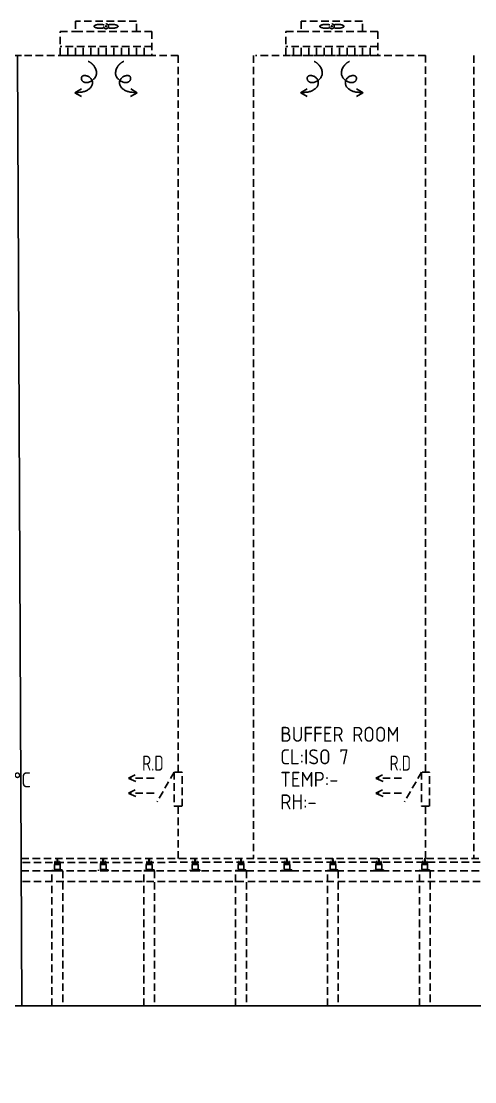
# Model space of a CAD drawing. Extents: x 41366 to 43339, y 84937 to 85507.
# Drawn here: x 41587.6 to 41663.2, y 85172.1 to 85348.7 of the extents above; entities that cross this region are included whole.
import ezdxf
from ezdxf.enums import TextEntityAlignment as Align

# ---------------------------------------------------------------- set-up
doc = ezdxf.new("R2010")
doc.units = 0
doc.header["$LTSCALE"] = 10
doc.linetypes.add('HIDDEN2', pattern=[0.1875, 0.125, -0.0625])
for name, color, linetype in [('A-DETL-01', 1, 'Continuous'), ('M-CEQPM-MAU', 22, 'Continuous'), ('M-EQPM-TXT', 4, 'Continuous'), ('M-HVAC-CMDUCT', 150, 'Continuous'), ('M-HVAC-DAPR', 2, 'Continuous'), ('U-EX-TXT', 4, 'Continuous')]:
    doc.layers.add(name, color=color, linetype=linetype)
doc.styles.add('AA-TXT', font='isocp.shx', dxfattribs={"bigfont": 'chineset.shx'})

msp = doc.modelspace()

# ---------------------------------------------------------------- linework, layer by layer
at = {"layer": 'A-DETL-01', "linetype": 'Continuous'}
msp.add_lwpolyline([(41859.106, 85184.775), (41859.106, 84972.344), (41481.917, 84972.344), (41481.917, 85184.775), (41859.106, 85184.775)], dxfattribs=at)
at = {"layer": 'M-CEQPM-MAU', "color": 252, "linetype": 'HIDDEN2'}
for p, q in [((41596.659, 85348.735), (41596.659, 85347.035)), ((41606.859, 85348.735), (41596.659, 85348.735)), ((41606.859, 85347.035), (41606.859, 85348.735)), ((41634.273, 85348.735), (41634.273, 85347.035)), ((41644.473, 85348.735), (41634.273, 85348.735)), ((41644.473, 85347.035), (41644.473, 85348.735)), ((41594.109, 85347.035), (41596.659, 85347.035)), ((41594.109, 85343.035), (41594.109, 85347.035)), ((41596.659, 85347.035), (41606.859, 85347.035)), ((41609.409, 85347.035), (41606.859, 85347.035)), ((41609.409, 85347.035), (41609.409, 85343.035)), ((41631.723, 85347.035), (41634.273, 85347.035)), ((41631.723, 85343.035), (41631.723, 85347.035)), ((41634.273, 85347.035), (41644.473, 85347.035)), ((41647.023, 85347.035), (41644.473, 85347.035)), ((41647.023, 85347.035), (41647.023, 85343.035)), ((41609.409, 85344.535), (41594.109, 85344.535)), ((41595.384, 85343.035), (41595.384, 85344.535)), ((41596.659, 85343.035), (41596.659, 85344.535)), ((41597.934, 85343.035), (41597.934, 85344.535)), ((41599.209, 85343.035), (41599.209, 85344.535)), ((41600.484, 85343.035), (41600.484, 85344.535)), ((41601.759, 85343.035), (41601.759, 85344.535)), ((41603.034, 85343.035), (41603.034, 85344.535)), ((41604.309, 85343.035), (41604.309, 85344.535)), ((41605.584, 85343.035), (41605.584, 85344.535)), ((41606.859, 85343.035), (41606.859, 85344.535)), ((41608.134, 85343.035), (41608.134, 85344.535)), ((41647.023, 85344.535), (41631.723, 85344.535)), ((41632.998, 85343.035), (41632.998, 85344.535)), ((41634.273, 85343.035), (41634.273, 85344.535)), ((41635.548, 85343.035), (41635.548, 85344.535)), ((41636.823, 85343.035), (41636.823, 85344.535)), ((41638.098, 85343.035), (41638.098, 85344.535)), ((41639.373, 85343.035), (41639.373, 85344.535)), ((41640.648, 85343.035), (41640.648, 85344.535)), ((41641.923, 85343.035), (41641.923, 85344.535)), ((41643.198, 85343.035), (41643.198, 85344.535)), ((41644.473, 85343.035), (41644.473, 85344.535)), ((41645.748, 85343.035), (41645.748, 85344.535)), ((41613.781, 85343.035), (41587.035, 85343.035)), ((41609.409, 85343.035), (41594.109, 85343.035)), ((41613.781, 85343.035), (41613.781, 85223.721)), ((41626.329, 85343.035), (41626.333, 85209.326)), ((41654.992, 85343.035), (41626.638, 85343.035)), ((41647.023, 85343.035), (41631.723, 85343.035)), ((41654.992, 85223.721), (41654.992, 85343.035)), ((41663.034, 85343.035), (41663.037, 85209.326)), ((41613.781, 85218.018), (41613.781, 85209.334)), ((41654.992, 85218.018), (41654.992, 85209.334)), ((41587.64, 85209.317), (41859.106, 85209.375)), ((41859.106, 85208.738), (41587.643, 85208.68)), ((41593.171, 85208.341), (41593.171, 85207.495)), ((41594.131, 85208.341), (41593.171, 85208.341)), ((41594.092, 85208.476), (41593.21, 85208.476)), ((41593.21, 85208.341), (41593.21, 85208.476)), ((41593.235, 85208.803), (41593.317, 85208.803)), ((41593.235, 85208.803), (41593.235, 85208.476)), ((41593.317, 85208.803), (41593.317, 85208.737)), ((41593.599, 85208.737), (41593.317, 85208.737)), ((41593.651, 85209.375), (41593.549, 85208.737)), ((41593.603, 85208.803), (41593.586, 85208.476)), ((41593.699, 85208.803), (41593.603, 85208.803)), ((41593.651, 85209.375), (41593.753, 85208.737)), ((41593.699, 85208.803), (41593.716, 85208.476)), ((41593.985, 85208.737), (41593.703, 85208.737)), ((41593.985, 85208.803), (41593.985, 85208.737)), ((41594.067, 85208.803), (41593.985, 85208.803)), ((41594.067, 85208.803), (41594.067, 85208.476)), ((41594.092, 85208.341), (41594.092, 85208.476)), ((41594.131, 85208.341), (41594.131, 85207.495)), ((41600.821, 85208.341), (41600.821, 85207.495)), ((41601.781, 85208.341), (41600.821, 85208.341)), ((41601.742, 85208.476), (41600.86, 85208.476)), ((41600.86, 85208.341), (41600.86, 85208.476)), ((41600.885, 85208.803), (41600.967, 85208.803)), ((41600.885, 85208.803), (41600.885, 85208.476)), ((41600.967, 85208.803), (41600.967, 85208.737)), ((41601.249, 85208.737), (41600.967, 85208.737)), ((41601.301, 85209.375), (41601.199, 85208.737)), ((41601.253, 85208.803), (41601.236, 85208.476)), ((41601.349, 85208.803), (41601.253, 85208.803)), ((41601.301, 85209.375), (41601.403, 85208.737)), ((41601.349, 85208.803), (41601.366, 85208.476)), ((41601.635, 85208.737), (41601.353, 85208.737)), ((41601.635, 85208.803), (41601.635, 85208.737)), ((41601.717, 85208.803), (41601.635, 85208.803)), ((41601.717, 85208.803), (41601.717, 85208.476)), ((41601.742, 85208.341), (41601.742, 85208.476)), ((41601.781, 85208.341), (41601.781, 85207.495)), ((41608.471, 85208.341), (41608.471, 85207.495)), ((41609.431, 85208.341), (41608.471, 85208.341)), ((41609.392, 85208.476), (41608.51, 85208.476)), ((41608.51, 85208.341), (41608.51, 85208.476)), ((41608.535, 85208.803), (41608.617, 85208.803)), ((41608.535, 85208.803), (41608.535, 85208.476)), ((41608.617, 85208.803), (41608.617, 85208.737)), ((41608.899, 85208.737), (41608.617, 85208.737)), ((41608.951, 85209.375), (41608.849, 85208.737)), ((41608.903, 85208.803), (41608.886, 85208.476)), ((41608.999, 85208.803), (41608.903, 85208.803)), ((41608.951, 85209.375), (41609.053, 85208.737)), ((41608.999, 85208.803), (41609.016, 85208.476)), ((41609.285, 85208.737), (41609.003, 85208.737)), ((41609.285, 85208.803), (41609.285, 85208.737)), ((41609.367, 85208.803), (41609.285, 85208.803)), ((41609.367, 85208.803), (41609.367, 85208.476)), ((41609.392, 85208.341), (41609.392, 85208.476)), ((41609.431, 85208.341), (41609.431, 85207.495)), ((41616.121, 85208.341), (41616.121, 85207.495)), ((41617.081, 85208.341), (41616.121, 85208.341)), ((41617.042, 85208.476), (41616.16, 85208.476)), ((41616.16, 85208.341), (41616.16, 85208.476)), ((41616.185, 85208.803), (41616.267, 85208.803)), ((41616.185, 85208.803), (41616.185, 85208.476)), ((41616.267, 85208.803), (41616.267, 85208.737)), ((41616.549, 85208.737), (41616.267, 85208.737)), ((41616.601, 85209.375), (41616.499, 85208.737)), ((41616.553, 85208.803), (41616.536, 85208.476)), ((41616.649, 85208.803), (41616.553, 85208.803)), ((41616.601, 85209.375), (41616.703, 85208.737)), ((41616.649, 85208.803), (41616.666, 85208.476)), ((41616.935, 85208.737), (41616.653, 85208.737)), ((41616.935, 85208.803), (41616.935, 85208.737)), ((41617.017, 85208.803), (41616.935, 85208.803)), ((41617.017, 85208.803), (41617.017, 85208.476)), ((41617.042, 85208.341), (41617.042, 85208.476)), ((41617.081, 85208.341), (41617.081, 85207.495)), ((41623.771, 85208.341), (41623.771, 85207.495)), ((41624.731, 85208.341), (41623.771, 85208.341)), ((41624.692, 85208.476), (41623.81, 85208.476)), ((41623.81, 85208.341), (41623.81, 85208.476)), ((41623.835, 85208.803), (41623.917, 85208.803)), ((41623.835, 85208.803), (41623.835, 85208.476)), ((41623.917, 85208.803), (41623.917, 85208.737)), ((41624.199, 85208.737), (41623.917, 85208.737)), ((41624.251, 85209.375), (41624.149, 85208.737)), ((41624.203, 85208.803), (41624.186, 85208.476)), ((41624.299, 85208.803), (41624.203, 85208.803)), ((41624.251, 85209.375), (41624.353, 85208.737)), ((41624.299, 85208.803), (41624.316, 85208.476)), ((41624.585, 85208.737), (41624.303, 85208.737)), ((41624.585, 85208.803), (41624.585, 85208.737)), ((41624.667, 85208.803), (41624.585, 85208.803)), ((41624.667, 85208.803), (41624.667, 85208.476)), ((41624.692, 85208.341), (41624.692, 85208.476)), ((41624.731, 85208.341), (41624.731, 85207.495)), ((41631.421, 85208.341), (41631.421, 85207.495)), ((41632.381, 85208.341), (41631.421, 85208.341)), ((41632.342, 85208.476), (41631.46, 85208.476)), ((41631.46, 85208.341), (41631.46, 85208.476)), ((41631.485, 85208.803), (41631.567, 85208.803)), ((41631.485, 85208.803), (41631.485, 85208.476)), ((41631.567, 85208.803), (41631.567, 85208.737)), ((41631.849, 85208.737), (41631.567, 85208.737)), ((41631.901, 85209.375), (41631.799, 85208.737)), ((41631.853, 85208.803), (41631.836, 85208.476)), ((41631.949, 85208.803), (41631.853, 85208.803)), ((41631.901, 85209.375), (41632.003, 85208.737)), ((41631.949, 85208.803), (41631.966, 85208.476)), ((41632.235, 85208.737), (41631.953, 85208.737)), ((41632.235, 85208.803), (41632.235, 85208.737)), ((41632.317, 85208.803), (41632.235, 85208.803)), ((41632.317, 85208.803), (41632.317, 85208.476)), ((41632.342, 85208.341), (41632.342, 85208.476)), ((41632.381, 85208.341), (41632.381, 85207.495)), ((41639.071, 85208.341), (41639.071, 85207.495)), ((41640.031, 85208.341), (41639.071, 85208.341)), ((41639.992, 85208.476), (41639.11, 85208.476)), ((41639.11, 85208.341), (41639.11, 85208.476)), ((41639.135, 85208.803), (41639.217, 85208.803)), ((41639.135, 85208.803), (41639.135, 85208.476)), ((41639.217, 85208.803), (41639.217, 85208.737)), ((41639.499, 85208.737), (41639.217, 85208.737)), ((41639.551, 85209.375), (41639.449, 85208.737)), ((41639.503, 85208.803), (41639.486, 85208.476)), ((41639.599, 85208.803), (41639.503, 85208.803)), ((41639.551, 85209.375), (41639.653, 85208.737)), ((41639.599, 85208.803), (41639.616, 85208.476)), ((41639.885, 85208.737), (41639.603, 85208.737)), ((41639.885, 85208.803), (41639.885, 85208.737)), ((41639.967, 85208.803), (41639.885, 85208.803)), ((41639.967, 85208.803), (41639.967, 85208.476)), ((41639.992, 85208.341), (41639.992, 85208.476)), ((41640.031, 85208.341), (41640.031, 85207.495)), ((41646.721, 85208.341), (41646.721, 85207.495)), ((41647.681, 85208.341), (41646.721, 85208.341)), ((41647.642, 85208.476), (41646.76, 85208.476)), ((41646.76, 85208.341), (41646.76, 85208.476)), ((41646.785, 85208.803), (41646.867, 85208.803)), ((41646.785, 85208.803), (41646.785, 85208.476)), ((41646.867, 85208.803), (41646.867, 85208.737)), ((41647.149, 85208.737), (41646.867, 85208.737)), ((41647.201, 85209.375), (41647.099, 85208.737)), ((41647.153, 85208.803), (41647.136, 85208.476)), ((41647.249, 85208.803), (41647.153, 85208.803)), ((41647.201, 85209.375), (41647.303, 85208.737)), ((41647.249, 85208.803), (41647.266, 85208.476)), ((41647.535, 85208.737), (41647.253, 85208.737)), ((41647.535, 85208.803), (41647.535, 85208.737)), ((41647.617, 85208.803), (41647.535, 85208.803)), ((41647.617, 85208.803), (41647.617, 85208.476)), ((41647.642, 85208.341), (41647.642, 85208.476)), ((41647.681, 85208.341), (41647.681, 85207.495)), ((41654.371, 85208.341), (41654.371, 85207.495)), ((41655.331, 85208.341), (41654.371, 85208.341)), ((41655.292, 85208.476), (41654.41, 85208.476)), ((41654.41, 85208.341), (41654.41, 85208.476)), ((41654.435, 85208.803), (41654.517, 85208.803)), ((41654.435, 85208.803), (41654.435, 85208.476)), ((41654.517, 85208.803), (41654.517, 85208.737)), ((41654.799, 85208.737), (41654.517, 85208.737)), ((41654.851, 85209.375), (41654.749, 85208.737)), ((41654.803, 85208.803), (41654.786, 85208.476)), ((41654.899, 85208.803), (41654.803, 85208.803)), ((41654.851, 85209.375), (41654.953, 85208.737)), ((41654.899, 85208.803), (41654.916, 85208.476)), ((41655.185, 85208.737), (41654.903, 85208.737)), ((41655.185, 85208.803), (41655.185, 85208.737)), ((41655.267, 85208.803), (41655.185, 85208.803)), ((41655.267, 85208.803), (41655.267, 85208.476)), ((41655.292, 85208.341), (41655.292, 85208.476)), ((41655.331, 85208.341), (41655.331, 85207.495)), ((41594.451, 85207.413), (41592.851, 85207.413)), ((41592.851, 85207.413), (41592.851, 85207.283)), ((41594.451, 85207.283), (41592.851, 85207.283)), ((41593.171, 85207.495), (41594.131, 85207.495)), ((41593.223, 85207.495), (41593.223, 85207.417)), ((41594.079, 85207.495), (41594.079, 85207.413)), ((41594.451, 85207.413), (41594.451, 85207.283)), ((41602.101, 85207.413), (41600.501, 85207.413)), ((41600.501, 85207.413), (41600.501, 85207.283)), ((41602.101, 85207.283), (41600.501, 85207.283)), ((41600.821, 85207.495), (41601.781, 85207.495)), ((41600.873, 85207.495), (41600.873, 85207.417)), ((41601.729, 85207.495), (41601.729, 85207.413)), ((41602.101, 85207.413), (41602.101, 85207.283)), ((41609.751, 85207.413), (41608.151, 85207.413)), ((41608.151, 85207.413), (41608.151, 85207.283)), ((41609.751, 85207.283), (41608.151, 85207.283)), ((41608.471, 85207.495), (41609.431, 85207.495)), ((41608.523, 85207.495), (41608.523, 85207.417)), ((41609.379, 85207.495), (41609.379, 85207.413)), ((41609.751, 85207.413), (41609.751, 85207.283)), ((41617.401, 85207.413), (41615.801, 85207.413)), ((41615.801, 85207.413), (41615.801, 85207.283)), ((41617.401, 85207.283), (41615.801, 85207.283)), ((41616.121, 85207.495), (41617.081, 85207.495)), ((41616.173, 85207.495), (41616.173, 85207.417)), ((41617.029, 85207.495), (41617.029, 85207.413)), ((41617.401, 85207.413), (41617.401, 85207.283)), ((41625.051, 85207.413), (41623.451, 85207.413)), ((41623.451, 85207.413), (41623.451, 85207.283)), ((41625.051, 85207.283), (41623.451, 85207.283)), ((41623.771, 85207.495), (41624.731, 85207.495)), ((41623.823, 85207.495), (41623.823, 85207.417)), ((41624.679, 85207.495), (41624.679, 85207.413)), ((41625.051, 85207.413), (41625.051, 85207.283)), ((41632.701, 85207.413), (41631.101, 85207.413)), ((41631.101, 85207.413), (41631.101, 85207.283)), ((41632.701, 85207.283), (41631.101, 85207.283)), ((41631.421, 85207.495), (41632.381, 85207.495)), ((41631.473, 85207.495), (41631.473, 85207.417)), ((41632.329, 85207.495), (41632.329, 85207.413)), ((41632.701, 85207.413), (41632.701, 85207.283)), ((41640.351, 85207.413), (41638.751, 85207.413)), ((41638.751, 85207.413), (41638.751, 85207.283)), ((41640.351, 85207.283), (41638.751, 85207.283)), ((41639.071, 85207.495), (41640.031, 85207.495)), ((41639.123, 85207.495), (41639.123, 85207.417)), ((41639.979, 85207.495), (41639.979, 85207.413)), ((41640.351, 85207.413), (41640.351, 85207.283)), ((41648.001, 85207.413), (41646.401, 85207.413)), ((41646.401, 85207.413), (41646.401, 85207.283)), ((41648.001, 85207.283), (41646.401, 85207.283)), ((41646.721, 85207.495), (41647.681, 85207.495)), ((41646.773, 85207.495), (41646.773, 85207.417)), ((41647.629, 85207.495), (41647.629, 85207.413)), ((41648.001, 85207.413), (41648.001, 85207.283)), ((41655.651, 85207.413), (41654.051, 85207.413)), ((41654.051, 85207.413), (41654.051, 85207.283)), ((41655.651, 85207.283), (41654.051, 85207.283)), ((41654.371, 85207.495), (41655.331, 85207.495)), ((41654.423, 85207.495), (41654.423, 85207.417)), ((41655.279, 85207.495), (41655.279, 85207.413)), ((41655.651, 85207.413), (41655.651, 85207.283))]:
    msp.add_line(p, q, dxfattribs=at)
at = {"layer": 'M-CEQPM-MAU', "ltscale": 0.1}
msp.add_line((41504.671, 85343.035), (41587.655, 85343.035), dxfattribs=at)
at = {"layer": 'M-CEQPM-MAU'}
msp.add_line((41587.035, 85343.035), (41587.751, 85184.775), dxfattribs=at)
at = {"layer": 'M-CEQPM-MAU', "color": 252, "linetype": 'HIDDEN2'}
for points in [[(41601.433, 85348.117, 0.0396595), (41601.166, 85348.174, 0.0326137), (41600.757, 85348.201, 0.0326137), (41600.348, 85348.174, 0.0440874), (41600.051, 85348.109, 0.0867213), (41599.806, 85347.981, 0.233651), (41599.759, 85347.885, 0.233651), (41599.806, 85347.789, 0.0867213), (41600.051, 85347.662, 0.0440874), (41600.348, 85347.596, 0.0326137), (41600.757, 85347.569, 0.0326137), (41601.166, 85347.596, 0.0396595), (41601.433, 85347.653)], [(41602.085, 85348.117, -0.0396595), (41602.352, 85348.174, -0.0326137), (41602.761, 85348.201, -0.0326137), (41603.17, 85348.174, -0.0440874), (41603.467, 85348.109, -0.0867213), (41603.711, 85347.981, -0.233651), (41603.759, 85347.885, -0.233651), (41603.711, 85347.789, -0.0867213), (41603.467, 85347.662, -0.0440874), (41603.17, 85347.596, -0.0326137), (41602.761, 85347.569, -0.0326137), (41602.352, 85347.596, -0.0396595), (41602.085, 85347.653)], [(41639.047, 85348.117, 0.0396595), (41638.78, 85348.174, 0.0326137), (41638.371, 85348.201, 0.0326137), (41637.962, 85348.174, 0.0440874), (41637.665, 85348.109, 0.0867213), (41637.42, 85347.981, 0.233651), (41637.373, 85347.885, 0.233651), (41637.42, 85347.789, 0.0867213), (41637.665, 85347.662, 0.0440874), (41637.962, 85347.596, 0.0326137), (41638.371, 85347.569, 0.0326137), (41638.78, 85347.596, 0.0396595), (41639.047, 85347.653)], [(41639.699, 85348.117, -0.0396595), (41639.966, 85348.174, -0.0326137), (41640.375, 85348.201, -0.0326137), (41640.784, 85348.174, -0.0440874), (41641.081, 85348.109, -0.0867213), (41641.325, 85347.981, -0.233651), (41641.373, 85347.885, -0.233651), (41641.325, 85347.789, -0.0867213), (41641.081, 85347.662, -0.0440874), (41640.784, 85347.596, -0.0326137), (41640.375, 85347.569, -0.0326137), (41639.966, 85347.596, -0.0396595), (41639.699, 85347.653)]]:
    msp.add_lwpolyline(points, format="xyb", dxfattribs=at)
at = {"layer": 'M-CEQPM-MAU', "color": 252, "linetype": 'HIDDEN2', "const_width": 0.2}
for points in [[(41601.659, 85347.885, 1), (41601.859, 85347.885, 1)], [(41639.273, 85347.885, 1), (41639.473, 85347.885, 1)]]:
    msp.add_lwpolyline(points, format="xyb", close=True, dxfattribs=at)
at = {"layer": 'M-CEQPM-MAU', "color": 252, "linetype": 'HIDDEN2'}
msp.add_lwpolyline([(41587.649, 85207.283), (41859.106, 85207.283), (41859.106, 85205.483), (41587.657, 85205.483)], dxfattribs=at)
for points in [[(41592.751, 85184.775), (41592.751, 85207.283), (41594.551, 85207.283), (41594.551, 85184.775)], [(41608.051, 85184.775), (41608.051, 85207.283), (41609.851, 85207.283), (41609.851, 85184.775)], [(41623.351, 85184.775), (41623.351, 85207.283), (41625.151, 85207.283), (41625.151, 85184.775)], [(41638.651, 85184.775), (41638.651, 85207.283), (41640.451, 85207.283), (41640.451, 85184.775)], [(41653.951, 85184.775), (41653.951, 85207.283), (41655.751, 85207.283), (41655.751, 85184.775)]]:
    msp.add_lwpolyline(points, close=True, dxfattribs=at)
for centre in [(41601.759, 85347.885), (41639.373, 85347.885)]:
    msp.add_circle(centre, 0.4, dxfattribs=at)
at = {"layer": 'M-HVAC-CMDUCT', "color": 252, "linetype": 'HIDDEN2'}
for p, q in [((41609.775, 85222.711), (41605.486, 85222.711)), ((41650.986, 85222.711), (41646.697, 85222.711)), ((41609.775, 85220.211), (41605.486, 85220.211)), ((41650.986, 85220.211), (41646.697, 85220.211))]:
    msp.add_line(p, q, dxfattribs=at)
for points in [[(41598.796, 85342.035, -0.140241), (41599.475, 85341.584, -0.0382317), (41599.714, 85341.327), (41599.782, 85341.23), (41599.901, 85341.027), (41599.999, 85340.843), (41600.069, 85340.671), (41600.118, 85340.509), (41600.151, 85340.355), (41600.17, 85340.21), (41600.174, 85340.071), (41600.164, 85339.938), (41600.141, 85339.811), (41600.104, 85339.687), (41600.054, 85339.568), (41599.992, 85339.45), (41599.917, 85339.335), (41599.831, 85339.223), (41599.735, 85339.116), (41599.63, 85339.014), (41599.518, 85338.918), (41599.4, 85338.831), (41599.277, 85338.753), (41599.15, 85338.686), (41599.021, 85338.63), (41598.892, 85338.586), (41598.763, 85338.553), (41598.637, 85338.532), (41598.516, 85338.521), (41598.401, 85338.521), (41598.293, 85338.532), (41598.195, 85338.553), (41598.108, 85338.584), (41598.032, 85338.624), (41597.958, 85338.668, -0.2820106), (41597.66, 85339.248, -0.2221525), (41597.795, 85339.565, -0.123311), (41598.057, 85339.677), (41598.154, 85339.685), (41598.257, 85339.688), (41598.362, 85339.682), (41598.467, 85339.665), (41598.57, 85339.639), (41598.671, 85339.604), (41598.767, 85339.56), (41598.86, 85339.51), (41598.949, 85339.453), (41599.032, 85339.391), (41599.11, 85339.324), (41599.182, 85339.254), (41599.248, 85339.182), (41599.306, 85339.107), (41599.358, 85339.03), (41599.403, 85338.95), (41599.44, 85338.868), (41599.469, 85338.783), (41599.491, 85338.694), (41599.505, 85338.604), (41599.51, 85338.51), (41599.507, 85338.414), (41599.495, 85338.316), (41599.475, 85338.218), (41599.445, 85338.12), (41599.407, 85338.022), (41599.359, 85337.926), (41599.302, 85337.833), (41599.236, 85337.742), (41599.161, 85337.654), (41599.078, 85337.57), (41598.987, 85337.49), (41598.889, 85337.414), (41598.785, 85337.342), (41598.676, 85337.275), (41598.562, 85337.213), (41598.444, 85337.157), (41598.32, 85337.105), (41598.189, 85337.059), (41598.05, 85337.017), (41597.902, 85336.98), (41597.743, 85336.947), (41597.573, 85336.919), (41597.389, 85336.894), (41597.191, 85336.873), (41596.985, 85336.856), (41596.774, 85336.841), (41596.564, 85336.827)], [(41604.721, 85342.035, 0.140241), (41604.043, 85341.584, 0.0382317), (41603.804, 85341.327), (41603.736, 85341.23), (41603.617, 85341.027), (41603.519, 85340.843), (41603.449, 85340.671), (41603.4, 85340.509), (41603.367, 85340.355), (41603.348, 85340.21), (41603.344, 85340.071), (41603.354, 85339.938), (41603.377, 85339.811), (41603.414, 85339.687), (41603.464, 85339.568), (41603.526, 85339.45), (41603.601, 85339.335), (41603.687, 85339.223), (41603.783, 85339.116), (41603.888, 85339.014), (41604, 85338.918), (41604.118, 85338.831), (41604.241, 85338.753), (41604.367, 85338.686), (41604.496, 85338.63), (41604.626, 85338.586), (41604.755, 85338.553), (41604.881, 85338.532), (41605.002, 85338.521), (41605.117, 85338.521), (41605.225, 85338.532), (41605.323, 85338.553), (41605.41, 85338.584), (41605.486, 85338.624), (41605.56, 85338.668, 0.2820106), (41605.858, 85339.248, 0.2221525), (41605.723, 85339.565, 0.123311), (41605.461, 85339.677), (41605.364, 85339.685), (41605.261, 85339.688), (41605.156, 85339.682), (41605.051, 85339.665), (41604.948, 85339.639), (41604.847, 85339.604), (41604.751, 85339.56), (41604.658, 85339.51), (41604.569, 85339.453), (41604.486, 85339.391), (41604.408, 85339.324), (41604.336, 85339.254), (41604.27, 85339.182), (41604.212, 85339.107), (41604.16, 85339.03), (41604.115, 85338.95), (41604.078, 85338.868), (41604.049, 85338.783), (41604.027, 85338.694), (41604.013, 85338.604), (41604.008, 85338.51), (41604.011, 85338.414), (41604.023, 85338.316), (41604.043, 85338.218), (41604.073, 85338.12), (41604.111, 85338.022), (41604.159, 85337.926), (41604.216, 85337.833), (41604.282, 85337.742), (41604.357, 85337.654), (41604.44, 85337.57), (41604.531, 85337.49), (41604.629, 85337.414), (41604.732, 85337.342), (41604.842, 85337.275), (41604.956, 85337.213), (41605.074, 85337.157), (41605.198, 85337.105), (41605.329, 85337.059), (41605.468, 85337.017), (41605.616, 85336.98), (41605.775, 85336.947), (41605.945, 85336.919), (41606.129, 85336.894), (41606.326, 85336.873), (41606.533, 85336.856), (41606.744, 85336.841), (41606.954, 85336.827)], [(41636.41, 85342.035, -0.140241), (41637.089, 85341.584, -0.0382317), (41637.328, 85341.327), (41637.396, 85341.23), (41637.515, 85341.027), (41637.613, 85340.843), (41637.683, 85340.671), (41637.732, 85340.509), (41637.765, 85340.355), (41637.784, 85340.21), (41637.788, 85340.071), (41637.778, 85339.938), (41637.755, 85339.811), (41637.718, 85339.687), (41637.668, 85339.568), (41637.606, 85339.45), (41637.531, 85339.335), (41637.445, 85339.223), (41637.349, 85339.116), (41637.244, 85339.014), (41637.132, 85338.918), (41637.014, 85338.831), (41636.891, 85338.753), (41636.764, 85338.686), (41636.635, 85338.63), (41636.506, 85338.586), (41636.377, 85338.553), (41636.251, 85338.532), (41636.13, 85338.521), (41636.015, 85338.521), (41635.907, 85338.532), (41635.809, 85338.553), (41635.722, 85338.584), (41635.646, 85338.624), (41635.572, 85338.668, -0.2820106), (41635.274, 85339.248, -0.2221525), (41635.409, 85339.565, -0.123311), (41635.671, 85339.677), (41635.768, 85339.685), (41635.871, 85339.688), (41635.976, 85339.682), (41636.081, 85339.665), (41636.184, 85339.639), (41636.285, 85339.604), (41636.381, 85339.56), (41636.474, 85339.51), (41636.563, 85339.453), (41636.646, 85339.391), (41636.724, 85339.324), (41636.796, 85339.254), (41636.862, 85339.182), (41636.92, 85339.107), (41636.972, 85339.03), (41637.017, 85338.95), (41637.054, 85338.868), (41637.083, 85338.783), (41637.105, 85338.694), (41637.119, 85338.604), (41637.124, 85338.51), (41637.121, 85338.414), (41637.109, 85338.316), (41637.089, 85338.218), (41637.059, 85338.12), (41637.021, 85338.022), (41636.973, 85337.926), (41636.916, 85337.833), (41636.85, 85337.742), (41636.775, 85337.654), (41636.692, 85337.57), (41636.601, 85337.49), (41636.503, 85337.414), (41636.399, 85337.342), (41636.29, 85337.275), (41636.176, 85337.213), (41636.058, 85337.157), (41635.934, 85337.105), (41635.803, 85337.059), (41635.664, 85337.017), (41635.516, 85336.98), (41635.357, 85336.947), (41635.187, 85336.919), (41635.003, 85336.894), (41634.805, 85336.873), (41634.599, 85336.856), (41634.388, 85336.841), (41634.178, 85336.827)], [(41642.335, 85342.035, 0.140241), (41641.657, 85341.584, 0.0382317), (41641.418, 85341.327), (41641.35, 85341.23), (41641.231, 85341.027), (41641.133, 85340.843), (41641.063, 85340.671), (41641.014, 85340.509), (41640.981, 85340.355), (41640.962, 85340.21), (41640.958, 85340.071), (41640.968, 85339.938), (41640.991, 85339.811), (41641.028, 85339.687), (41641.078, 85339.568), (41641.14, 85339.45), (41641.215, 85339.335), (41641.301, 85339.223), (41641.397, 85339.116), (41641.502, 85339.014), (41641.614, 85338.918), (41641.732, 85338.831), (41641.855, 85338.753), (41641.982, 85338.686), (41642.111, 85338.63), (41642.24, 85338.586), (41642.369, 85338.553), (41642.495, 85338.532), (41642.616, 85338.521), (41642.731, 85338.521), (41642.839, 85338.532), (41642.937, 85338.553), (41643.024, 85338.584), (41643.1, 85338.624), (41643.174, 85338.668, 0.2820106), (41643.472, 85339.248, 0.2221525), (41643.337, 85339.565, 0.123311), (41643.075, 85339.677), (41642.978, 85339.685), (41642.875, 85339.688), (41642.77, 85339.682), (41642.665, 85339.665), (41642.562, 85339.639), (41642.461, 85339.604), (41642.365, 85339.56), (41642.272, 85339.51), (41642.183, 85339.453), (41642.1, 85339.391), (41642.022, 85339.324), (41641.95, 85339.254), (41641.884, 85339.182), (41641.826, 85339.107), (41641.774, 85339.03), (41641.729, 85338.95), (41641.692, 85338.868), (41641.663, 85338.783), (41641.641, 85338.694), (41641.627, 85338.604), (41641.622, 85338.51), (41641.625, 85338.414), (41641.637, 85338.316), (41641.657, 85338.218), (41641.687, 85338.12), (41641.725, 85338.022), (41641.773, 85337.926), (41641.83, 85337.833), (41641.896, 85337.742), (41641.971, 85337.654), (41642.054, 85337.57), (41642.145, 85337.49), (41642.243, 85337.414), (41642.347, 85337.342), (41642.456, 85337.275), (41642.57, 85337.213), (41642.688, 85337.157), (41642.812, 85337.105), (41642.943, 85337.059), (41643.082, 85337.017), (41643.23, 85336.98), (41643.389, 85336.947), (41643.559, 85336.919), (41643.743, 85336.894), (41643.941, 85336.873), (41644.147, 85336.856), (41644.358, 85336.841), (41644.568, 85336.827)]]:
    msp.add_lwpolyline(points, format="xyb", dxfattribs=at)
for points in [[(41597.668, 85336.19), (41596.564, 85336.827), (41597.668, 85337.465)], [(41605.85, 85336.19), (41606.954, 85336.827), (41605.85, 85337.465)], [(41635.282, 85336.19), (41634.178, 85336.827), (41635.282, 85337.465)], [(41643.464, 85336.19), (41644.568, 85336.827), (41643.464, 85337.465)], [(41606.704, 85222.132), (41605.486, 85222.711), (41606.704, 85223.289)], [(41647.915, 85222.132), (41646.697, 85222.711), (41647.915, 85223.289)], [(41606.704, 85219.632), (41605.486, 85220.211), (41606.704, 85220.789)], [(41647.915, 85219.632), (41646.697, 85220.211), (41647.915, 85220.789)]]:
    msp.add_lwpolyline(points, dxfattribs=at)
at = {"layer": 'M-HVAC-DAPR', "color": 252, "linetype": 'HIDDEN2'}
for p, q in [((41613.125, 85223.721), (41610.274, 85218.783)), ((41654.336, 85223.721), (41651.485, 85218.783))]:
    msp.add_line(p, q, dxfattribs=at)
for points in [[(41614.438, 85223.721), (41613.125, 85223.721), (41613.125, 85218.018), (41614.438, 85218.018)], [(41655.648, 85223.721), (41654.336, 85223.721), (41654.336, 85218.018), (41655.648, 85218.018)]]:
    msp.add_lwpolyline(points, close=True, dxfattribs=at)

# ---------------------------------------------------------------- texts
at = {"layer": 'M-EQPM-TXT', "color": 252, "linetype": 'HIDDEN2', "style": 'AA-TXT'}
for s, p in [('BUFFER ROOM', (41630.784, 85230.002)), ('CL:ISO 7', (41630.784, 85226.252)), ('TEMP:-', (41630.784, 85222.502)), ('RH:-', (41630.784, 85218.752))]:
    msp.add_text(s, height=2.5, dxfattribs=at).set_placement(p, align=Align.MIDDLE_LEFT)
at = {"layer": 'M-EQPM-TXT', "color": 3, "style": 'AA-TXT'}
msp.add_text('TEMP:22.5%%P2%%DC', height=2.5, dxfattribs=at).set_placement((41569.778, 85222.43), align=Align.MIDDLE_LEFT)
at = {"layer": 'U-EX-TXT', "color": 252, "linetype": 'HIDDEN2', "style": 'AA-TXT', "width": 0.8}
for p in [(41609.569, 85225.203), (41650.779, 85225.203)]:
    msp.add_text('R.D', height=2.5, dxfattribs=at).set_placement(p, align=Align.MIDDLE_CENTER)

doc.saveas('drawing.dxf')
